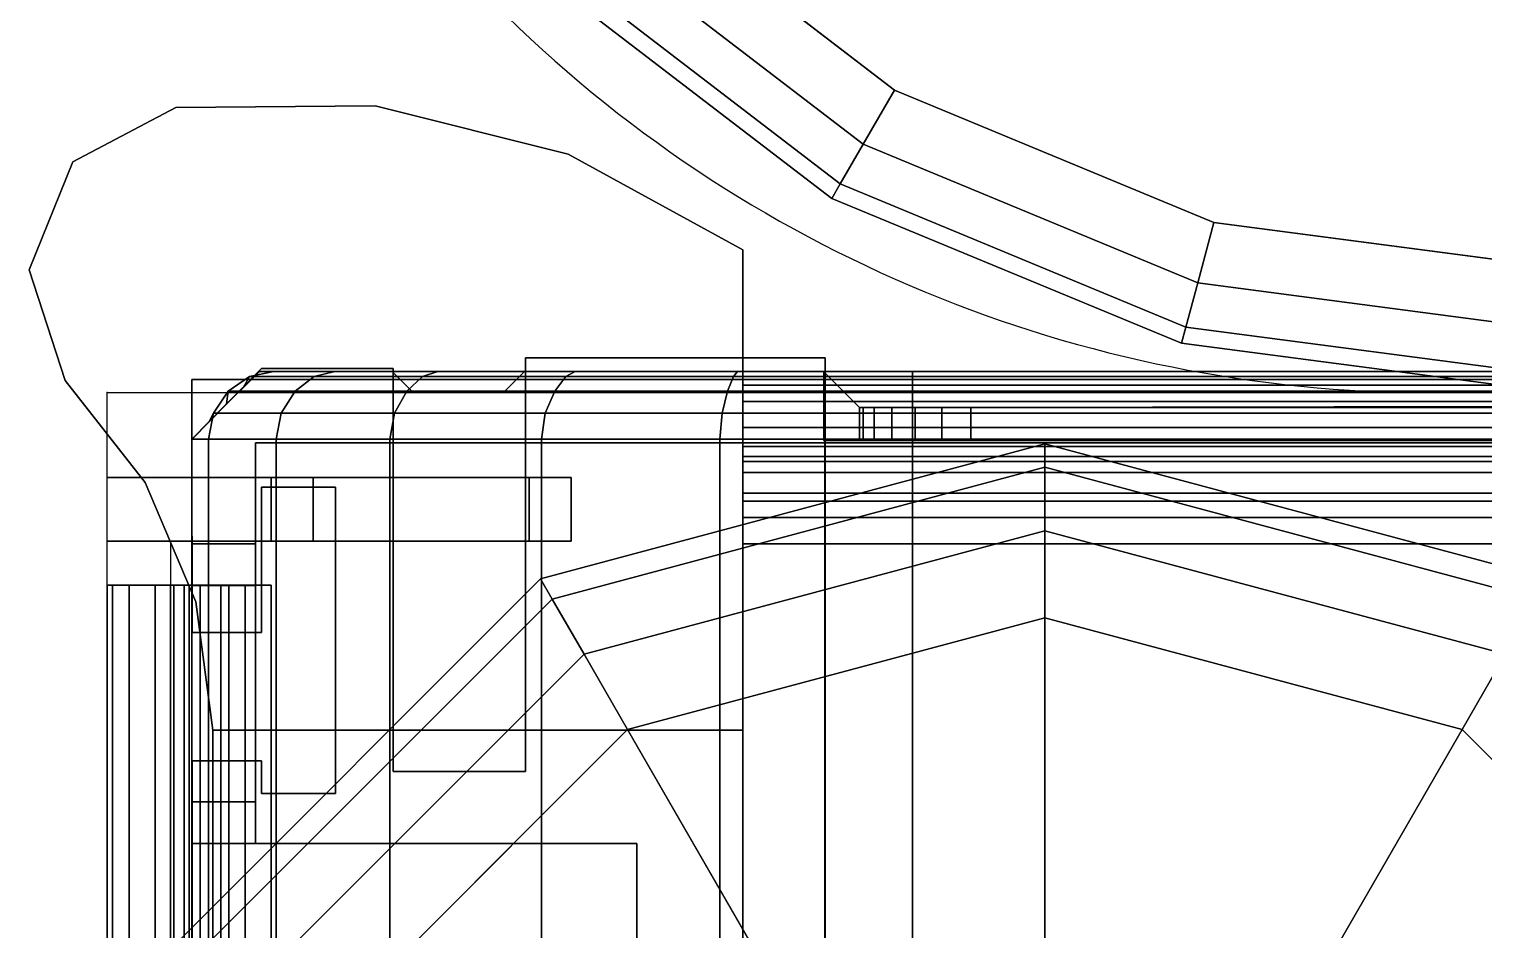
# Model space of a CAD drawing. Extents: x -170 to 1783, y -20 to 1205.
# Drawn here: x 1255.686 to 1257.059, y 208.878 to 209.728 of the extents above; entities that cross this region are included whole.
import ezdxf

# ---------------------------------------------------------------- set-up
doc = ezdxf.new("R2010")
doc.units = 0
doc.header["$LTSCALE"] = 96
doc.header["$MEASUREMENT"] = 0
for name, color, linetype in [('A-FURN-3-PANEL-GLIDE', 7, 'Continuous'), ('A-FURN-3-PANEL-RACE', 7, 'Continuous'), ('A-FURN-3-PANEL-SIDE1', 7, 'Continuous'), ('A-FURN-3-PANEL-TOPCAP', 7, 'Continuous'), ('A-FURN-3-PANEL-TRIM', 7, 'Continuous'), ('A-FURN-3-WKSF-TOP', 7, 'Continuous'), ('A-FURN-3-WKSF-TRIM', 7, 'Continuous'), ('A-FURN-P-PNLS', 7, 'Continuous'), ('A-FURN-P-WKSF', 7, 'Continuous'), ('MAIN_PANEL', 7, 'Continuous'), ('MAIN_PANEL_COMP', 7, 'Continuous'), ('MAIN_WKSURF', 7, 'Continuous')]:
    doc.layers.add(name, color=color, linetype=linetype)

# ---------------------------------------------------------------- blocks, each defined once
blk = doc.blocks.new('EC-EFN-244')
at = {"layer": 'A-FURN-3-PANEL-GLIDE', "color": 20, "linetype": 'Continuous', "invisible_edges": 12}
for points in [[(23.115, 1), (22.433, 0.6063), (22.7213, 0.318)], [(23.115, 1), (22.7213, 0.318), (23.115, 0.2125)], [(23.115, 1), (23.115, 0.2125), (23.5088, 0.318)], [(23.115, 1), (23.5088, 0.318), (23.797, 0.6063)]]:
    blk.add_3dface(points, dxfattribs=at)
at = {"layer": 'A-FURN-3-PANEL-GLIDE', "color": 20, "linetype": 'Continuous'}
for points in [[(23.0137, 0.8246, 0.3285), (22.7213, 0.318, 0.3285), (22.433, 0.6063, 0.3285), (22.9396, 0.8988, 0.3285)], [(23.2904, 0.8988, 0.3285), (23.797, 0.6063, 0.3285), (23.5088, 0.318, 0.3285), (23.2163, 0.8246, 0.3285)], [(23.115, 0.7975, 0.3285), (23.115, 0.2125, 0.3285), (22.7213, 0.318, 0.3285), (23.0137, 0.8246, 0.3285)], [(23.2163, 0.8246, 0.3285), (23.5088, 0.318, 0.3285), (23.115, 0.2125, 0.3285), (23.115, 0.7975, 0.3285)], [(22.7213, 0.318, 0.3285), (22.6802, 0.2469, 0.3065), (22.3619, 0.5652, 0.3065), (22.433, 0.6063, 0.3285)], [(22.6802, 0.2469, 0.022), (22.7213, 0.318), (22.433, 0.6063), (22.3619, 0.5652, 0.022)], [(23.797, 0.6063, 0.3285), (23.8681, 0.5652, 0.3065), (23.5498, 0.2469, 0.3065), (23.5088, 0.318, 0.3285)], [(23.8681, 0.5652, 0.022), (23.797, 0.6063), (23.5088, 0.318), (23.5498, 0.2469, 0.022)], [(23.8681, 0.5652, 0.3065), (23.9202, 0.5351, 0.2464), (23.5799, 0.1948, 0.2464), (23.5498, 0.2469, 0.3065)], [(23.9202, 0.5351, 0.0821), (23.8681, 0.5652, 0.022), (23.5498, 0.2469, 0.022), (23.5799, 0.1948, 0.0821)], [(23.9202, 0.5351, 0.2464), (23.9392, 0.5241, 0.1642), (23.5909, 0.1758, 0.1642), (23.5799, 0.1948, 0.2464)], [(23.9392, 0.5241, 0.1642), (23.9202, 0.5351, 0.0821), (23.5799, 0.1948, 0.0821), (23.5909, 0.1758, 0.1642)], [(23.115, 0.2125, 0.3285), (23.115, 0.1304, 0.3065), (22.6802, 0.2469, 0.3065), (22.7213, 0.318, 0.3285)], [(23.115, 0.1304, 0.022), (23.115, 0.2125), (22.7213, 0.318), (22.6802, 0.2469, 0.022)], [(23.5088, 0.318, 0.3285), (23.5498, 0.2469, 0.3065), (23.115, 0.1304, 0.3065), (23.115, 0.2125, 0.3285)], [(23.5498, 0.2469, 0.022), (23.5088, 0.318), (23.115, 0.2125), (23.115, 0.1304, 0.022)], [(23.115, 0.1304, 0.3065), (23.115, 0.0703, 0.2464), (22.6501, 0.1948, 0.2464), (22.6802, 0.2469, 0.3065)], [(23.115, 0.0703, 0.0821), (23.115, 0.1304, 0.022), (22.6802, 0.2469, 0.022), (22.6501, 0.1948, 0.0821)], [(23.5498, 0.2469, 0.3065), (23.5799, 0.1948, 0.2464), (23.115, 0.0703, 0.2464), (23.115, 0.1304, 0.3065)], [(23.5799, 0.1948, 0.0821), (23.5498, 0.2469, 0.022), (23.115, 0.1304, 0.022), (23.115, 0.0703, 0.0821)], [(23.115, 0.0703, 0.2464), (23.115, 0.0483, 0.1642), (22.6391, 0.1758, 0.1642), (22.6501, 0.1948, 0.2464)], [(23.115, 0.0483, 0.1642), (23.115, 0.0703, 0.0821), (22.6501, 0.1948, 0.0821), (22.6391, 0.1758, 0.1642)], [(23.5799, 0.1948, 0.2464), (23.5909, 0.1758, 0.1642), (23.115, 0.0483, 0.1642), (23.115, 0.0703, 0.2464)], [(23.5909, 0.1758, 0.1642), (23.5799, 0.1948, 0.0821), (23.115, 0.0703, 0.0821), (23.115, 0.0483, 0.1642)]]:
    blk.add_3dface(points, dxfattribs=at)
at = {"layer": 'A-FURN-3-PANEL-RACE', "color": 40, "linetype": 'Continuous'}
for points, invisible_edges in [([(0.5, 0.7375, 0.4563), (2.098, 0.7375, 0.4563), (23.5, 0.4255, 0.4563), (0.5, 0.4255, 0.4563)], 6), ([(0.5, 0.7375, 0.3963), (0.5, 0.4255, 0.3963), (23.5, 0.4255, 0.3963), (2.098, 0.7375, 0.3963)], 6), ([(21.902, 0.7375, 0.4563), (23.5, 0.7375, 0.4563), (23.5, 0.4255, 0.4563), (2.098, 0.7375, 0.4563)], 12), ([(21.902, 0.7375, 0.3963), (2.098, 0.7375, 0.3963), (23.5, 0.4255, 0.3963), (23.5, 0.7375, 0.3963)], 3), ([(0.5, 0.4255, 0.3963), (0.08, 0.4255, 0.3963), (0.08, -0.0125, 0.3963), (23.92, -0.0125, 0.3963)], 8), ([(0.5, 0.4255, 0.4563), (23.86, 0.0475, 0.4563), (0.14, 0.0475, 0.4563), (0.14, 0.4255, 0.4563)], 1), ([(23.5, 0.4255, 0.3963), (0.5, 0.4255, 0.3963), (23.92, -0.0125, 0.3963), (23.92, 0.4255, 0.3963)], 3), ([(23.5, 0.4255, 0.4563), (23.86, 0.4255, 0.4563), (23.86, 0.0475, 0.4563), (0.5, 0.4255, 0.4563)], 12), ([(23.5, 0.4255, 0.3963), (23.92, 0.4255, 0.3963), (23.86, 0.4255, 0.4563), (23.5, 0.4255, 0.4563)], 2), ([(23.92, 0.4255, 0.3963), (23.92, 0.4255, 1.7894), (23.86, 0.4255, 1.7894), (23.86, 0.4255, 0.4563)], 8), ([(23.86, 0.4255, 1.7894), (23.86, 0.386, 1.7894), (23.86, 0.1819, 1.4986), (23.86, 0.4255, 0.4563)], 4), ([(23.86, 0.4255, 0.4563), (23.86, 0.1819, 1.4986), (23.86, 0.1425, 1.4986), (23.86, 0.0475, 0.4563)], 5), ([(23.86, 0.1425, 3.1951), (23.86, 0.4255, 3.245), (23.86, 0.4255, 3.515), (23.86, 0.0475, 3.515)], 8), ([(23.86, 0.4255, 3.515), (23.92, 0.4255, 3.515), (23.92, -0.0125, 3.515), (23.86, 0.0475, 3.515)], 4), ([(23.92, 0.386, 1.7894), (23.92, 0.4255, 1.7894), (23.92, 0.4255, 0.3963), (23.92, 0.1819, 1.4986)], 4), ([(23.92, 0.1819, 1.4986), (23.92, 0.4255, 0.3963), (23.92, -0.0125, 0.3963), (23.92, 0.1425, 1.4986)], 5), ([(23.92, 0.4255, 3.245), (23.92, 0.1425, 3.1951), (23.92, -0.0125, 3.515), (23.92, 0.4255, 3.515)], 2), ([(23.4, 0.1425, 4.1797), (23.4, 0.1179, 4.1764), (23.4, 0.1024, 4.2344), (23.4, 0.1425, 4.2397)], 2), ([(23.86, 0.0475, 0.4563), (23.86, 0.1425, 1.4986), (23.86, 0.1425, 3.1951), (23.86, 0.0475, 3.515)], 5), ([(23.92, 0.1425, 3.1951), (23.92, 0.1425, 1.4986), (23.92, -0.0125, 0.3963), (23.92, -0.0125, 3.515)], 10), ([(23.4, 0.1179, 4.1764), (23.4, 0.095, 4.1669), (23.4, 0.065, 4.2189), (23.4, 0.1024, 4.2344)], 10), ([(23.4, 0.095, 4.1669), (23.4, 0.0753, 4.1519), (23.4, 0.0329, 4.1943), (23.4, 0.065, 4.2189)], 10), ([(23.4, 0.0753, 4.1519), (23.4, 0.0602, 4.1322), (23.4, 0.0082, 4.1622), (23.4, 0.0329, 4.1943)], 10), ([(23.4, 0.0602, 4.1322), (23.4, 0.0507, 4.1093), (23.4, -0.0072, 4.1248), (23.4, 0.0082, 4.1622)], 10), ([(0.14, 0.0475, 0.4563), (23.86, 0.0475, 0.4563), (23.86, 0.0475, 3.515), (0.14, 0.0475, 3.515)], 4), ([(0.6, 0.0475, 3.515), (23.4, 0.0475, 3.515), (23.4, 0.0475, 4.0847), (0.6, 0.0475, 4.0847)], 1), ([(23.4, 0.0507, 4.1093), (23.4, 0.0475, 4.0847), (23.4, -0.0125, 4.0847), (23.4, -0.0072, 4.1248)], 10), ([(23.4, 0.0475, 3.515), (23.4, -0.0125, 3.515), (23.4, -0.0125, 4.0847), (23.4, 0.0475, 4.0847)], 4), ([(23.86, 0.0475, 3.515), (23.92, -0.0125, 3.515), (23.4, -0.0125, 3.515), (23.4, 0.0475, 3.515)], 1), ([(23.92, -0.0125, 3.515), (23.92, -0.0125, 0.3963), (0.08, -0.0125, 0.3963), (0.08, -0.0125, 3.515)], 8), ([(23.4, -0.0125, 4.0847), (23.4, -0.0125, 3.515), (0.6, -0.0125, 3.515), (0.6, -0.0125, 4.0847)], 2)]:
    blk.add_3dface(points, dxfattribs=dict(at, invisible_edges=invisible_edges))
for points in [[(23.5, 0.7375, 0.3963), (23.5, 0.4255, 0.3963), (23.5, 0.4255, 0.4563), (23.5, 0.7375, 0.4563)], [(23.86, 0.4255, 3.245), (23.92, 0.4255, 3.245), (23.92, 0.4255, 3.515), (23.86, 0.4255, 3.515)], [(23.92, 0.4255, 1.7894), (23.92, 0.386, 1.7894), (23.86, 0.386, 1.7894), (23.86, 0.4255, 1.7894)], [(23.86, 0.1425, 3.1951), (23.92, 0.1425, 3.1951), (23.92, 0.4255, 3.245), (23.86, 0.4255, 3.245)], [(23.92, 0.386, 1.7894), (23.92, 0.1819, 1.4986), (23.86, 0.1819, 1.4986), (23.86, 0.386, 1.7894)], [(23.92, 0.1819, 1.4986), (23.92, 0.1425, 1.4986), (23.86, 0.1425, 1.4986), (23.86, 0.1819, 1.4986)], [(23.4, 0.1425, 4.1797), (23.4, 0.1425, 4.2397), (0.6, 0.1425, 4.2397), (0.6, 0.1425, 4.1797)], [(23.4, 0.1425, 4.2397), (23.4, 0.1024, 4.2344), (0.6, 0.1024, 4.2344), (0.6, 0.1425, 4.2397)], [(0.6, 0.1425, 4.1797), (0.6, 0.1179, 4.1764), (23.4, 0.1179, 4.1764), (23.4, 0.1425, 4.1797)], [(23.86, 0.1425, 1.4986), (23.92, 0.1425, 1.4986), (23.92, 0.1425, 3.1951), (23.86, 0.1425, 3.1951)], [(0.6, 0.1179, 4.1764), (0.6, 0.095, 4.1669), (23.4, 0.095, 4.1669), (23.4, 0.1179, 4.1764)], [(23.4, 0.1024, 4.2344), (23.4, 0.065, 4.2189), (0.6, 0.065, 4.2189), (0.6, 0.1024, 4.2344)], [(0.6, 0.095, 4.1669), (0.6, 0.0753, 4.1519), (23.4, 0.0753, 4.1519), (23.4, 0.095, 4.1669)], [(0.6, 0.0753, 4.1519), (0.6, 0.0602, 4.1322), (23.4, 0.0602, 4.1322), (23.4, 0.0753, 4.1519)], [(23.4, 0.065, 4.2189), (23.4, 0.0329, 4.1943), (0.6, 0.0329, 4.1943), (0.6, 0.065, 4.2189)], [(0.6, 0.0602, 4.1322), (0.6, 0.0507, 4.1093), (23.4, 0.0507, 4.1093), (23.4, 0.0602, 4.1322)], [(0.6, 0.0507, 4.1093), (0.6, 0.0475, 4.0847), (23.4, 0.0475, 4.0847), (23.4, 0.0507, 4.1093)], [(23.4, 0.0329, 4.1943), (23.4, 0.0082, 4.1622), (0.6, 0.0082, 4.1622), (0.6, 0.0329, 4.1943)], [(23.4, 0.0082, 4.1622), (23.4, -0.0072, 4.1248), (0.6, -0.0072, 4.1248), (0.6, 0.0082, 4.1622)], [(23.4, -0.0072, 4.1248), (23.4, -0.0125, 4.0847), (0.6, -0.0125, 4.0847), (0.6, -0.0072, 4.1248)]]:
    blk.add_3dface(points, dxfattribs=at)
at = {"layer": 'A-FURN-3-PANEL-SIDE1', "color": 7, "linetype": 'Continuous'}
for points in [[(23.3224, 1.955, 43.7401), (23.3228, 0.045, 43.7401), (0.6776, 0.045, 43.7401), (0.6776, 1.955, 43.7401)], [(23.3224, 0.045, 4.2397), (23.3224, 1.955, 4.2397), (0.6776, 1.955, 4.2397), (0.6776, 0.045, 4.2397)], [(23.3228, 0.045, 43.7401), (23.3224, 1.955, 43.7401), (23.3224, 1.955, 4.2397), (23.3224, 0.045, 4.2397)], [(23.3228, 0.045, 43.7401), (23.3224, 0.045, 4.2397), (0.6776, 0.045, 4.2397), (0.6776, 0.045, 43.7401)]]:
    blk.add_3dface(points, dxfattribs=at)
at = {"layer": 'A-FURN-3-PANEL-TOPCAP', "color": 60, "linetype": 'Continuous'}
for points, invisible_edges in [([(23.324, 2.02, 43.635), (23.324, -0.02, 43.635), (23.606, -0.02, 43.635), (23.606, 2.02, 43.635)], 5), ([(23.606, 2.02, 43.635), (23.606, -0.02, 43.635), (23.6259, 0, 43.635), (23.6259, 2, 43.635)], 5), ([(23.711, 2, 43.635), (23.711, 0, 43.635), (23.731, -0.02, 43.635), (23.731, 2.02, 43.635)], 5), ([(23.856, -0.02, 43.635), (23.856, 2.02, 43.635), (23.731, 2.02, 43.635), (23.731, -0.02, 43.635)], 5), ([(23.8715, 2.0047, 43.635), (23.856, 2.02, 43.635), (23.856, -0.02, 43.635), (23.8715, -0.0047, 43.635)], 10), ([(23.8715, -0.0047, 43.635), (23.8871, 0.0106, 43.635), (23.8871, 1.9894, 43.635), (23.8715, 2.0047, 43.635)], 10), ([(23.711, 0, 43.635), (23.711, 2, 43.635), (23.6259, 2, 43.635), (23.6259, 0, 43.635)], 5), ([(23.9035, 1.9727, 43.635), (23.8871, 1.9894, 43.635), (23.8871, 0.0106, 43.635), (23.9035, 0.0273, 43.635)], 10), ([(23.9035, 0.0273, 43.635), (23.92, 0.044, 43.635), (23.92, 1.956, 43.635), (23.9035, 1.9727, 43.635)], 8), ([(0.815, 0.045, 43.7401), (0.815, -0.02, 43.7741), (23.185, 0.014, 43.7401), (23.185, 0.045, 43.7401)], 1), ([(23.185, -0.02, 43.7741), (23.185, 0.014, 43.7401), (0.815, 0.014, 43.7401), (0.815, -0.02, 43.7741)], 5), ([(23.185, -0.02, 43.7741), (23.221, -0.02, 43.7693), (23.2122, 0.014, 43.7365), (23.185, 0.014, 43.7401)], 10), ([(23.221, -0.02, 43.7693), (23.2545, -0.02, 43.7554), (23.2375, 0.014, 43.726), (23.2122, 0.014, 43.7365)], 10), ([(23.2545, -0.02, 43.7554), (23.2833, -0.02, 43.7333), (23.2593, 0.014, 43.7093), (23.2375, 0.014, 43.726)], 10), ([(23.2833, -0.02, 43.7333), (23.3054, -0.02, 43.7045), (23.276, 0.014, 43.6875), (23.2593, 0.014, 43.7093)], 10), ([(23.3054, -0.02, 43.7045), (23.3193, -0.02, 43.671), (23.2864, 0.014, 43.6622), (23.276, 0.014, 43.6875)], 10), ([(23.3193, -0.02, 43.671), (23.324, -0.02, 43.635), (23.29, 0.014, 43.635), (23.2864, 0.014, 43.6622)], 8), ([(0.76, -0.02, 44.161), (23.24, -0.02, 44.161), (23.24, 0, 44.141), (0.76, 0, 44.141)], 10), ([(23.24, 0, 44.056), (0.76, 0, 44.056), (0.76, 0, 44.141), (23.24, 0, 44.141)], 10), ([(0.76, 0, 44.056), (23.24, 0, 44.056), (23.24, -0.02, 44.036), (0.76, -0.02, 44.036)], 10), ([(23.3727, -0.02, 44.1426), (23.3676, 0, 44.1232), (23.24, 0, 44.141), (23.24, -0.02, 44.161)], 5), ([(23.3676, 0, 44.1232), (23.3456, 0, 44.0411), (23.24, 0, 44.056), (23.24, 0, 44.141)], 5), ([(23.3456, 0, 44.0411), (23.3404, -0.02, 44.0218), (23.24, -0.02, 44.036), (23.24, 0, 44.056)], 5), ([(23.4431, 0, 43.998), (23.4331, -0.02, 43.9807), (23.3404, -0.02, 44.0218), (23.3456, 0, 44.0411)], 5), ([(23.4856, 0, 44.0717), (23.4431, 0, 43.998), (23.3456, 0, 44.0411), (23.3676, 0, 44.1232)], 5), ([(23.4956, -0.02, 44.0891), (23.4856, 0, 44.0717), (23.3676, 0, 44.1232), (23.3727, -0.02, 44.1426)], 5), ([(23.5252, 0, 43.9301), (23.5111, -0.02, 43.9159), (23.4331, -0.02, 43.9807), (23.4431, 0, 43.998)], 5), ([(23.5854, 0, 43.9903), (23.5252, 0, 43.9301), (23.4431, 0, 43.998), (23.4856, 0, 44.0717)], 5), ([(23.5995, -0.02, 44.0044), (23.5854, 0, 43.9903), (23.4856, 0, 44.0717), (23.4956, -0.02, 44.0891)], 5), ([(23.5858, 0, 43.8424), (23.5685, -0.02, 43.8323), (23.5111, -0.02, 43.9159), (23.5252, 0, 43.9301)], 5), ([(23.6595, 0, 43.8849), (23.5858, 0, 43.8424), (23.5252, 0, 43.9301), (23.5854, 0, 43.9903)], 5), ([(23.6202, 0, 43.7415), (23.601, -0.02, 43.7363), (23.5685, -0.02, 43.8323), (23.5858, 0, 43.8424)], 5), ([(23.6768, -0.02, 43.8949), (23.6595, 0, 43.8849), (23.5854, 0, 43.9903), (23.5995, -0.02, 44.0044)], 5), ([(23.7024, 0, 43.7635), (23.6202, 0, 43.7415), (23.5858, 0, 43.8424), (23.6595, 0, 43.8849)], 5), ([(23.6259, 0, 43.635), (23.606, -0.02, 43.635), (23.601, -0.02, 43.7363), (23.6202, 0, 43.7415)], 4), ([(23.711, 0, 43.635), (23.6259, 0, 43.635), (23.6202, 0, 43.7415), (23.7024, 0, 43.7635)], 4), ([(23.7217, -0.02, 43.7687), (23.7024, 0, 43.7635), (23.6595, 0, 43.8849), (23.6768, -0.02, 43.8949)], 5), ([(23.731, -0.02, 43.635), (23.711, 0, 43.635), (23.7024, 0, 43.7635), (23.7217, -0.02, 43.7687)], 4), ([(0.76, -0.02, 44.161), (0.76, -0.02, 44.286), (23.24, -0.02, 44.286), (23.24, -0.02, 44.161)], 5), ([(23.185, -0.02, 43.7741), (0.815, -0.02, 43.7741), (0.76, -0.02, 44.036), (23.24, -0.02, 44.036)], 10), ([(23.185, -0.02, 43.7741), (23.24, -0.02, 44.036), (23.3404, -0.02, 44.0218), (23.221, -0.02, 43.7693)], 5), ([(23.4331, -0.02, 43.9807), (23.2545, -0.02, 43.7554), (23.221, -0.02, 43.7693), (23.3404, -0.02, 44.0218)], 5), ([(23.4051, -0.02, 44.2633), (23.3727, -0.02, 44.1426), (23.24, -0.02, 44.161), (23.24, -0.02, 44.286)], 5), ([(23.2545, -0.02, 43.7554), (23.4331, -0.02, 43.9807), (23.5111, -0.02, 43.9159), (23.2833, -0.02, 43.7333)], 5), ([(23.5685, -0.02, 43.8323), (23.3054, -0.02, 43.7045), (23.2833, -0.02, 43.7333), (23.5111, -0.02, 43.9159)], 5), ([(23.3054, -0.02, 43.7045), (23.5685, -0.02, 43.8323), (23.601, -0.02, 43.7363), (23.3193, -0.02, 43.671)], 5), ([(23.3193, -0.02, 43.671), (23.601, -0.02, 43.7363), (23.606, -0.02, 43.635), (23.324, -0.02, 43.635)], 1), ([(23.5581, -0.02, 44.1974), (23.4956, -0.02, 44.0891), (23.3727, -0.02, 44.1426), (23.4051, -0.02, 44.2633)], 5), ([(23.6879, -0.02, 44.0929), (23.5995, -0.02, 44.0044), (23.4956, -0.02, 44.0891), (23.5581, -0.02, 44.1974)], 5), ([(23.7851, -0.02, 43.9575), (23.6768, -0.02, 43.8949), (23.5995, -0.02, 44.0044), (23.6879, -0.02, 44.0929)], 5), ([(23.8425, -0.02, 43.8011), (23.7217, -0.02, 43.7687), (23.6768, -0.02, 43.8949), (23.7851, -0.02, 43.9575)], 5), ([(23.856, -0.02, 43.635), (23.731, -0.02, 43.635), (23.7217, -0.02, 43.7687), (23.8425, -0.02, 43.8011)], 4)]:
    blk.add_3dface(points, dxfattribs=dict(at, invisible_edges=invisible_edges))
for points in [[(0.76, 0.044, 44.35), (0.76, 1.956, 44.35), (23.24, 1.956, 44.35), (23.24, 0.044, 44.35)], [(23.4216, 0.044, 44.3252), (23.24, 0.044, 44.35), (23.24, 1.956, 44.35), (23.4216, 1.956, 44.3252)], [(23.5901, 0.044, 44.2528), (23.4216, 0.044, 44.3252), (23.4216, 1.956, 44.3252), (23.5901, 1.956, 44.2528)], [(23.7332, 0.044, 44.1382), (23.5901, 0.044, 44.2528), (23.5901, 1.956, 44.2528), (23.7332, 1.956, 44.1382)], [(23.8405, 0.044, 43.9895), (23.7332, 0.044, 44.1382), (23.7332, 1.956, 44.1382), (23.8405, 1.956, 43.9895)], [(23.9043, 0.044, 43.8177), (23.8405, 0.044, 43.9895), (23.8405, 1.956, 43.9895), (23.9043, 1.956, 43.8177)], [(23.92, 0.044, 43.635), (23.9043, 0.044, 43.8177), (23.9043, 1.956, 43.8177), (23.92, 1.956, 43.635)], [(0.76, 0.0195, 44.3451), (0.76, 0.044, 44.35), (23.24, 0.044, 44.35), (23.24, 0.0195, 44.3451)], [(23.185, 0.045, 43.7401), (23.185, 0.014, 43.7401), (23.2122, 0.014, 43.7365), (23.2122, 0.045, 43.7365)], [(23.2122, 0.045, 43.7365), (23.2122, 0.014, 43.7365), (23.2375, 0.014, 43.726), (23.2375, 0.045, 43.726)], [(23.2375, 0.045, 43.726), (23.2375, 0.014, 43.726), (23.2593, 0.014, 43.7093), (23.2593, 0.045, 43.7093)], [(23.4216, 0.044, 44.3252), (23.4194, 0.0195, 44.3203), (23.24, 0.0195, 44.3451), (23.24, 0.044, 44.35)], [(23.2593, 0.045, 43.7093), (23.2593, 0.014, 43.7093), (23.276, 0.014, 43.6875), (23.276, 0.045, 43.6875)], [(23.276, 0.045, 43.6875), (23.276, 0.014, 43.6875), (23.2864, 0.014, 43.6622), (23.2864, 0.045, 43.6622)], [(23.2864, 0.045, 43.6622), (23.2864, 0.014, 43.6622), (23.29, 0.014, 43.635), (23.29, 0.045, 43.635)], [(23.29, 0.014, 43.635), (23.324, -0.02, 43.635), (23.324, 0.045, 43.635), (23.29, 0.045, 43.635)], [(23.5901, 0.044, 44.2528), (23.5864, 0.0195, 44.248), (23.4194, 0.0195, 44.3203), (23.4216, 0.044, 44.3252)], [(23.7332, 0.044, 44.1382), (23.7287, 0.0195, 44.1337), (23.5864, 0.0195, 44.248), (23.5901, 0.044, 44.2528)], [(23.8405, 0.044, 43.9895), (23.8356, 0.0195, 43.9859), (23.7287, 0.0195, 44.1337), (23.7332, 0.044, 44.1382)], [(23.9043, 0.044, 43.8177), (23.8994, 0.0195, 43.8155), (23.8356, 0.0195, 43.9859), (23.8405, 0.044, 43.9895)], [(23.92, 0.044, 43.635), (23.9035, 0.0273, 43.635), (23.8994, 0.0195, 43.8155), (23.9043, 0.044, 43.8177)], [(0.76, -0.0013, 44.3313), (0.76, 0.0195, 44.3451), (23.24, 0.0195, 44.3451), (23.24, -0.0013, 44.3313)], [(23.4194, 0.0195, 44.3203), (23.4144, -0.0013, 44.3065), (23.24, -0.0013, 44.3313), (23.24, 0.0195, 44.3451)], [(23.5864, 0.0195, 44.248), (23.5775, -0.0013, 44.2349), (23.4144, -0.0013, 44.3065), (23.4194, 0.0195, 44.3203)], [(23.7287, 0.0195, 44.1337), (23.7172, -0.0013, 44.1222), (23.5775, -0.0013, 44.2349), (23.5864, 0.0195, 44.248)], [(23.8356, 0.0195, 43.9859), (23.8226, -0.0013, 43.977), (23.7172, -0.0013, 44.1222), (23.7287, 0.0195, 44.1337)], [(23.8994, 0.0195, 43.8155), (23.8857, -0.0013, 43.8104), (23.8226, -0.0013, 43.977), (23.8356, 0.0195, 43.9859)], [(23.9035, 0.0273, 43.635), (23.8871, 0.0106, 43.635), (23.8857, -0.0013, 43.8104), (23.8994, 0.0195, 43.8155)], [(23.8871, 0.0106, 43.635), (23.8715, -0.0047, 43.635), (23.8656, -0.0151, 43.8047), (23.8857, -0.0013, 43.8104)], [(0.76, -0.0151, 44.3105), (0.76, -0.0013, 44.3313), (23.24, -0.0013, 44.3313), (23.24, -0.0151, 44.3105)], [(23.4144, -0.0013, 44.3065), (23.4087, -0.0151, 44.2864), (23.24, -0.0151, 44.3105), (23.24, -0.0013, 44.3313)], [(23.5775, -0.0013, 44.2349), (23.5669, -0.0151, 44.2168), (23.4087, -0.0151, 44.2864), (23.4144, -0.0013, 44.3065)], [(23.7172, -0.0013, 44.1222), (23.7022, -0.0151, 44.1072), (23.5669, -0.0151, 44.2168), (23.5775, -0.0013, 44.2349)], [(23.8226, -0.0013, 43.977), (23.8045, -0.0151, 43.9663), (23.7022, -0.0151, 44.1072), (23.7172, -0.0013, 44.1222)], [(23.8857, -0.0013, 43.8104), (23.8656, -0.0151, 43.8047), (23.8045, -0.0151, 43.9663), (23.8226, -0.0013, 43.977)], [(23.8715, -0.0047, 43.635), (23.856, -0.02, 43.635), (23.8425, -0.02, 43.8011), (23.8656, -0.0151, 43.8047)], [(0.76, -0.02, 44.286), (0.76, -0.0151, 44.3105), (23.24, -0.0151, 44.3105), (23.24, -0.02, 44.286)], [(23.4087, -0.0151, 44.2864), (23.4051, -0.02, 44.2633), (23.24, -0.02, 44.286), (23.24, -0.0151, 44.3105)], [(23.5669, -0.0151, 44.2168), (23.5581, -0.02, 44.1974), (23.4051, -0.02, 44.2633), (23.4087, -0.0151, 44.2864)], [(23.7022, -0.0151, 44.1072), (23.6879, -0.02, 44.0929), (23.5581, -0.02, 44.1974), (23.5669, -0.0151, 44.2168)], [(23.8045, -0.0151, 43.9663), (23.7851, -0.02, 43.9575), (23.6879, -0.02, 44.0929), (23.7022, -0.0151, 44.1072)], [(23.8656, -0.0151, 43.8047), (23.8425, -0.02, 43.8011), (23.7851, -0.02, 43.9575), (23.8045, -0.0151, 43.9663)]]:
    blk.add_3dface(points, dxfattribs=at)
at = {"layer": 'A-FURN-3-PANEL-TRIM', "color": 60, "linetype": 'Continuous'}
for points in [[(23.4, 0.3185, 3.5747), (23.4, 2.1348, 3.5747), (23.4, 2.1348, 4.2397), (23.4, 0.3185, 4.2397)], [(23.9, 1.6815, 4.2397), (23.9, 1.6815, 3.5747), (23.9, 0.3185, 3.5747), (23.9, 0.3185, 4.2397)], [(23.9198, 1.6527, 43.635), (23.9198, 1.6527, 4.2397), (23.9198, 0.3473, 4.2397), (23.9198, 0.3473, 43.635)], [(23.8543, 0.3782, 4.2397), (23.7845, 0.3782, 4.2397), (23.7845, 0.3782, 43.635), (23.8543, 0.3782, 43.635)], [(23.7845, 0.3782, 43.635), (23.7845, 0.3782, 4.2397), (23.7845, 0.0891, 4.2397), (23.7845, 0.0891, 43.635)], [(23.8543, 0.3473, 43.635), (23.8543, 0.3473, 4.2397), (23.8543, 0.3782, 4.2397), (23.8543, 0.3782, 43.635)], [(23.7299, 0.3574, 4.2397), (23.605, 0.3574, 4.2397), (23.605, 0.3574, 43.635), (23.7299, 0.3574, 43.635)], [(23.605, 0.3574, 43.635), (23.605, 0.3574, 4.2397), (23.605, -0.0328, 4.2397), (23.605, -0.0328, 43.635)], [(23.7299, -0.0228, 43.635), (23.7299, -0.0228, 4.2397), (23.7299, 0.3574, 4.2397), (23.7299, 0.3574, 43.635)], [(23.9198, 0.3473, 4.2397), (23.8543, 0.3473, 4.2397), (23.8543, 0.3473, 43.635), (23.9198, 0.3473, 43.635)], [(23.9, 0.3185, 4.2397), (23.9, 0.3185, 4.013), (23.4, 0.3185, 4.013), (23.4, 0.3185, 4.2397)], [(23.4, -0.1348, 3.8013), (23.4, 0.3185, 3.8013), (23.4, 0.3185, 4.013), (23.4, -0.1348, 4.013)], [(23.4, 0.3185, 3.8013), (23.9, 0.3185, 3.8013), (23.9, 0.3185, 3.5747), (23.4, 0.3185, 3.5747)], [(23.9, 0.3185, 3.8013), (23.9163, 0.1973, 3.8013), (23.9163, 0.1973, 4.013), (23.9, 0.3185, 4.013)], [(23.8543, 0.2263, 4.2397), (23.9198, 0.2263, 4.2397), (23.9198, 0.2263, 43.635), (23.8543, 0.2263, 43.635)], [(23.8543, 0.0891, 43.635), (23.8543, 0.0891, 4.2397), (23.8543, 0.2263, 4.2397), (23.8543, 0.2263, 43.635)], [(23.9198, 0.2263, 43.635), (23.9198, 0.2263, 4.2397), (23.9198, 0.044, 4.2397), (23.92, 0.044, 43.635)], [(23.9163, 0.1973, 3.8013), (23.9639, 0.0847, 3.8013), (23.9639, 0.0847, 4.013), (23.9163, 0.1973, 4.013)], [(23.7845, 0.0891, 4.2397), (23.8543, 0.0891, 4.2397), (23.8543, 0.0891, 43.635), (23.7845, 0.0891, 43.635)], [(23.9639, 0.0847, 3.8013), (24.0395, -0.0114, 3.8013), (24.0395, -0.0114, 4.013), (23.9639, 0.0847, 4.013)], [(23.3224, -0.0328, 4.2397), (23.3224, 0.045, 4.2397), (23.3224, 0.045, 43.635), (23.3224, -0.0328, 43.635)], [(23.8543, -0.0228, 4.2397), (23.8543, -0.0228, 43.635), (23.92, 0.044, 43.635), (23.9198, 0.044, 4.2397)], [(24.0395, -0.0114, 3.8013), (24.0735, -0.1159, 3.8013), (24.0735, -0.1159, 4.013), (24.0395, -0.0114, 4.013)], [(23.8543, -0.0228, 4.2397), (23.7299, -0.0228, 4.2397), (23.7299, -0.0228, 43.635), (23.8543, -0.0228, 43.635)], [(23.605, -0.0328, 4.2397), (23.3224, -0.0328, 4.2397), (23.3224, -0.0328, 43.635), (23.605, -0.0328, 43.635)], [(24.0735, -0.1159, 3.8013), (24.0322, -0.2178, 3.8013), (24.0322, -0.2178, 4.013), (24.0735, -0.1159, 4.013)], [(23.5649, -0.2249, 3.8013), (23.4, -0.1348, 3.8013), (23.4, -0.1348, 4.013), (23.5649, -0.2249, 4.013)], [(24.0322, -0.2178, 3.8013), (23.935, -0.269, 3.8013), (23.935, -0.269, 4.013), (24.0322, -0.2178, 4.013)], [(23.7471, -0.2706, 3.8013), (23.5649, -0.2249, 3.8013), (23.5649, -0.2249, 4.013), (23.7471, -0.2706, 4.013)], [(23.935, -0.269, 3.8013), (23.7471, -0.2706, 3.8013), (23.7471, -0.2706, 4.013), (23.935, -0.269, 4.013)]]:
    blk.add_3dface(points, dxfattribs=at)
for points, invisible_edges in [([(23.4, 2.1348, 3.5747), (23.4, 0.3185, 3.5747), (23.9, 0.3185, 3.5747), (23.9, 1.6815, 3.5747)], 10), ([(23.4, 2.1348, 4.2397), (23.9, 1.6815, 4.2397), (23.9, 0.3185, 4.2397), (23.4, 0.3185, 4.2397)], 5), ([(23.605, -0.0328, 43.635), (23.3224, -0.0328, 43.635), (23.3224, 2.0328, 43.635), (23.605, 2.0328, 43.635)], 8), ([(23.8543, 1.6527, 43.635), (23.9198, 1.6527, 43.635), (23.9198, 0.3473, 43.635), (23.8543, 0.3473, 43.635)], 8), ([(23.7299, 0.3574, 43.635), (23.605, 0.3574, 43.635), (23.605, 1.6426, 43.635), (23.7299, 1.6426, 43.635)], 10), ([(23.8543, 0.3782, 43.635), (23.7845, 0.3782, 43.635), (23.7845, 1.6218, 43.635), (23.8543, 1.6218, 43.635)], 10), ([(23.9, 0.3185, 3.8013), (23.4, -0.1348, 3.8013), (23.9639, 0.0847, 3.8013), (23.9163, 0.1973, 3.8013)], 3), ([(23.9, 0.3185, 4.013), (23.9163, 0.1973, 4.013), (23.9639, 0.0847, 4.013), (23.4, -0.1348, 4.013)], 12), ([(23.9, 0.3185, 3.8013), (23.4, 0.3185, 3.8013), (23.4, -0.1348, 3.8013)], 12), ([(23.4, -0.1348, 4.013), (23.4, 0.3185, 4.013), (23.9, 0.3185, 4.013)], 12), ([(23.9198, 0.2263, 43.635), (23.92, 0.044, 43.635), (23.8543, -0.0228, 43.635), (23.8543, 0.2263, 43.635)], 4), ([(23.9639, 0.0847, 3.8013), (23.4, -0.1348, 3.8013), (24.0735, -0.1159, 3.8013), (24.0395, -0.0114, 3.8013)], 3), ([(23.9639, 0.0847, 4.013), (24.0395, -0.0114, 4.013), (24.0735, -0.1159, 4.013), (23.4, -0.1348, 4.013)], 12), ([(23.7845, 0.0891, 43.635), (23.8543, 0.0891, 43.635), (23.8543, -0.0228, 43.635), (23.7299, -0.0228, 43.635)], 10), ([(24.0735, -0.1159, 3.8013), (23.4, -0.1348, 3.8013), (23.935, -0.269, 3.8013), (24.0322, -0.2178, 3.8013)], 3), ([(24.0735, -0.1159, 4.013), (24.0322, -0.2178, 4.013), (23.935, -0.269, 4.013), (23.4, -0.1348, 4.013)], 12), ([(23.935, -0.269, 3.8013), (23.4, -0.1348, 3.8013), (23.5649, -0.2249, 3.8013), (23.7471, -0.2706, 3.8013)], 1), ([(23.935, -0.269, 4.013), (23.7471, -0.2706, 4.013), (23.5649, -0.2249, 4.013), (23.4, -0.1348, 4.013)], 8)]:
    blk.add_3dface(points, dxfattribs=dict(at, invisible_edges=invisible_edges))
at = {"layer": 'A-FURN-P-PNLS', "color": 60, "linetype": 'Continuous'}
for p, q in [((24, 2), (24, 0)), ((24, 0), (0, 0))]:
    blk.add_line(p, q, dxfattribs=at)
at = {"layer": 'MAIN_PANEL', "color": 7, "linetype": 'Continuous'}
for p in [(24, 0), (24, 0, 43.663), (24, 0)]:
    blk.add_point(p, dxfattribs=at)
blk = doc.blocks.new('EC-WYC-46-2424-T')
at = {"layer": 'A-FURN-3-WKSF-TOP', "color": 60, "linetype": 'Continuous'}
for points, invisible_edges in [([(24.118, -70.632, 27.75), (24.1606, -70.9555, 27.75), (47.8394, -70.9555, 27.75), (47.882, -70.632, 27.75)], 10), ([(24.118, -70.632, 29), (47.882, -70.632, 29), (47.8394, -70.9555, 29), (24.1606, -70.9555, 29)], 5), ([(47.7145, -71.257, 27.75), (47.8394, -70.9555, 27.75), (24.1606, -70.9555, 27.75), (24.2855, -71.257, 27.75)], 10), ([(47.7145, -71.257, 29), (24.2855, -71.257, 29), (24.1606, -70.9555, 29), (47.8394, -70.9555, 29)], 5), ([(24.2855, -71.257, 27.75), (24.4841, -71.5159, 27.75), (47.5159, -71.5159, 27.75), (47.7145, -71.257, 27.75)], 10), ([(24.2855, -71.257, 29), (47.7145, -71.257, 29), (47.5159, -71.5159, 29), (24.4841, -71.5159, 29)], 5)]:
    blk.add_3dface(points, dxfattribs=dict(at, invisible_edges=invisible_edges))
at = {"layer": 'A-FURN-3-WKSF-TRIM', "color": 40, "linetype": 'Continuous'}
for points in [[(47.882, -70.632, 29), (47.941, -70.632, 28.9842), (47.8964, -70.9708, 28.9842), (47.8394, -70.9555, 29)], [(47.941, -70.632, 27.7658), (47.882, -70.632, 27.75), (47.8394, -70.9555, 27.75), (47.8964, -70.9708, 27.7658)], [(47.941, -70.632, 28.9842), (47.9842, -70.632, 28.941), (47.9381, -70.982, 28.941), (47.8964, -70.9708, 28.9842)], [(47.9842, -70.632, 27.809), (47.941, -70.632, 27.7658), (47.8964, -70.9708, 27.7658), (47.9381, -70.982, 27.809)], [(47.9842, -70.632, 28.941), (48, -70.632, 28.882), (47.9534, -70.9861, 28.882), (47.9381, -70.982, 28.941)], [(48, -70.632, 27.868), (47.9842, -70.632, 27.809), (47.9381, -70.982, 27.809), (47.9534, -70.9861, 27.868)], [(48, -70.632, 28.882), (48, -70.632, 27.868), (47.9534, -70.9861, 27.868), (47.9534, -70.9861, 28.882)], [(47.8394, -70.9555, 29), (47.8964, -70.9708, 28.9842), (47.7656, -71.2865, 28.9842), (47.7145, -71.257, 29)], [(47.8964, -70.9708, 27.7658), (47.8394, -70.9555, 27.75), (47.7145, -71.257, 27.75), (47.7656, -71.2865, 27.7658)], [(47.8964, -70.9708, 28.9842), (47.9381, -70.982, 28.941), (47.803, -71.3081, 28.941), (47.7656, -71.2865, 28.9842)], [(47.9381, -70.982, 27.809), (47.8964, -70.9708, 27.7658), (47.7656, -71.2865, 27.7658), (47.803, -71.3081, 27.809)], [(47.9381, -70.982, 28.941), (47.9534, -70.9861, 28.882), (47.8167, -71.316, 28.882), (47.803, -71.3081, 28.941)], [(47.9534, -70.9861, 27.868), (47.9381, -70.982, 27.809), (47.803, -71.3081, 27.809), (47.8167, -71.316, 27.868)], [(47.9534, -70.9861, 28.882), (47.9534, -70.9861, 27.868), (47.8167, -71.316, 27.868), (47.8167, -71.316, 28.882)], [(47.7145, -71.257, 29), (47.7656, -71.2865, 28.9842), (47.5576, -71.5576, 28.9842), (47.5159, -71.5159, 29)], [(47.7656, -71.2865, 27.7658), (47.7145, -71.257, 27.75), (47.5159, -71.5159, 27.75), (47.5576, -71.5576, 27.7658)], [(47.7656, -71.2865, 28.9842), (47.803, -71.3081, 28.941), (47.5881, -71.5881, 28.941), (47.5576, -71.5576, 28.9842)], [(47.803, -71.3081, 27.809), (47.7656, -71.2865, 27.7658), (47.5576, -71.5576, 27.7658), (47.5881, -71.5881, 27.809)], [(47.803, -71.3081, 28.941), (47.8167, -71.316, 28.882), (47.5993, -71.5993, 28.882), (47.5881, -71.5881, 28.941)], [(47.8167, -71.316, 27.868), (47.803, -71.3081, 27.809), (47.5881, -71.5881, 27.809), (47.5993, -71.5993, 27.868)], [(47.8167, -71.316, 28.882), (47.8167, -71.316, 27.868), (47.5993, -71.5993, 27.868), (47.5993, -71.5993, 28.882)]]:
    blk.add_3dface(points, dxfattribs=at)
at = {"layer": 'A-FURN-P-WKSF', "color": 7, "linetype": 'Continuous'}
blk.add_line((48, -70.75), (48, -28.0666), dxfattribs=at)
blk.add_arc((46.75, -70.75), 1.25, 270, 360, dxfattribs=at)
at = {"layer": 'MAIN_WKSURF', "color": 7, "linetype": 'Continuous'}
blk.add_point((48, -72), dxfattribs=at)
blk.add_point((48, -72), dxfattribs=at)
blk = doc.blocks.new('EC-EC-1')
at = {"layer": 'A-FURN-3-PANEL-RACE', "color": 40, "linetype": 'Continuous'}
for points, invisible_edges in [([(0, 0, 3.515), (0, 0, 0.3963), (0, 1.8399, 0.3963), (0, 1.8399, 3.515)], 8), ([(0.155, 1.8399, 3.1951), (0, 1.8399, 3.515), (0, 1.8399, 0.3963), (0.155, 1.8399, 1.4986)], 5), ([(0.1945, 1.8399, 1.4986), (0.155, 1.8399, 1.4986), (0, 1.8399, 0.3963), (0.438, 1.8399, 0.3963)], 10), ([(0.438, 1.8399, 3.245), (0.438, 1.8399, 3.515), (0, 1.8399, 3.515), (0.155, 1.8399, 3.1951)], 4), ([(0.438, 1.7799, 3.515), (0, 1.7799, 3.515), (0, 1.8399, 3.515), (0.438, 1.8399, 3.515)], 2), ([(0.3985, 1.8399, 1.7894), (0.1945, 1.8399, 1.4986), (0.438, 1.8399, 0.3963), (0.438, 1.8399, 1.7894)], 2), ([(0.438, 1.8399, 0.3963), (0.438, 1.7799, 0.4563), (0.438, 1.7799, 1.7894), (0.438, 1.8399, 1.7894)], 1), ([(0.06, 1.7799, 0.4563), (0.06, 1.7799, 3.515), (0.155, 1.7799, 3.1951), (0.155, 1.7799, 1.4986)], 10), ([(0.438, 1.7799, 0.4563), (0.06, 1.7799, 0.4563), (0.155, 1.7799, 1.4986), (0.1945, 1.7799, 1.4986)], 10), ([(0.155, 1.7799, 3.1951), (0.06, 1.7799, 3.515), (0.438, 1.7799, 3.515), (0.438, 1.7799, 3.245)], 1), ([(0.438, 1.7799, 1.7894), (0.438, 1.7799, 0.4563), (0.1945, 1.7799, 1.4986), (0.3985, 1.7799, 1.7894)], 2), ([(0, 0.1015, 4.0847), (0, 0.1015, 3.515), (0, 1.7384, 3.515), (0, 1.7384, 4.0847)], 2), ([(0.06, 1.7384, 3.515), (0.06, 1.7384, 4.0847), (0, 1.7384, 4.0847), (0, 1.7384, 3.515)], 2), ([(0.0632, 1.7384, 4.1093), (0.0053, 1.7384, 4.1248), (0, 1.7384, 4.0847), (0.06, 1.7384, 4.0847)], 5), ([(0.0727, 1.7384, 4.1322), (0.0208, 1.7384, 4.1622), (0.0053, 1.7384, 4.1248), (0.0632, 1.7384, 4.1093)], 5), ([(0.0878, 1.7384, 4.1519), (0.0454, 1.7384, 4.1943), (0.0208, 1.7384, 4.1622), (0.0727, 1.7384, 4.1322)], 5), ([(0.1075, 1.7384, 4.1669), (0.0775, 1.7384, 4.2189), (0.0454, 1.7384, 4.1943), (0.0878, 1.7384, 4.1519)], 5), ([(0.06, 0.1015, 4.0847), (0.06, 1.7384, 4.0847), (0.06, 1.7384, 3.515), (0.06, 0.1015, 3.515)], 4), ([(0.1304, 1.7384, 4.1764), (0.1149, 1.7384, 4.2344), (0.0775, 1.7384, 4.2189), (0.1075, 1.7384, 4.1669)], 5), ([(0.155, 1.7384, 4.1797), (0.155, 1.7384, 4.2397), (0.1149, 1.7384, 4.2344), (0.1304, 1.7384, 4.1764)], 4)]:
    blk.add_3dface(points, dxfattribs=dict(at, invisible_edges=invisible_edges))
for points in [[(0.155, 1.7799, 1.4986), (0.155, 1.7799, 3.1951), (0.155, 1.8399, 3.1951), (0.155, 1.8399, 1.4986)], [(0.1945, 1.8399, 1.4986), (0.1945, 1.7799, 1.4986), (0.155, 1.7799, 1.4986), (0.155, 1.8399, 1.4986)], [(0.155, 1.7799, 3.1951), (0.438, 1.7799, 3.245), (0.438, 1.8399, 3.245), (0.155, 1.8399, 3.1951)], [(0.3985, 1.8399, 1.7894), (0.3985, 1.7799, 1.7894), (0.1945, 1.7799, 1.4986), (0.1945, 1.8399, 1.4986)], [(0.438, 1.8399, 1.7894), (0.438, 1.7799, 1.7894), (0.3985, 1.7799, 1.7894), (0.3985, 1.8399, 1.7894)], [(0.438, 1.7799, 3.245), (0.438, 1.7799, 3.515), (0.438, 1.8399, 3.515), (0.438, 1.8399, 3.245)], [(0.06, 1.7384, 3.515), (0, 1.7384, 3.515), (0, 1.7799, 3.515), (0.06, 1.7799, 3.515)], [(0.0053, 0.1015, 4.1248), (0, 0.1015, 4.0847), (0, 1.7384, 4.0847), (0.0053, 1.7384, 4.1248)], [(0.0208, 0.1015, 4.1622), (0.0053, 0.1015, 4.1248), (0.0053, 1.7384, 4.1248), (0.0208, 1.7384, 4.1622)], [(0.0454, 0.1015, 4.1943), (0.0208, 0.1015, 4.1622), (0.0208, 1.7384, 4.1622), (0.0454, 1.7384, 4.1943)], [(0.0775, 0.1015, 4.2189), (0.0454, 0.1015, 4.1943), (0.0454, 1.7384, 4.1943), (0.0775, 1.7384, 4.2189)], [(0.0632, 1.7384, 4.1093), (0.06, 1.7384, 4.0847), (0.06, 0.1015, 4.0847), (0.0632, 0.1015, 4.1093)], [(0.0727, 1.7384, 4.1322), (0.0632, 1.7384, 4.1093), (0.0632, 0.1015, 4.1093), (0.0727, 0.1015, 4.1322)], [(0.0878, 1.7384, 4.1519), (0.0727, 1.7384, 4.1322), (0.0727, 0.1015, 4.1322), (0.0878, 0.1015, 4.1519)], [(0.1149, 0.1015, 4.2344), (0.0775, 0.1015, 4.2189), (0.0775, 1.7384, 4.2189), (0.1149, 1.7384, 4.2344)], [(0.1075, 1.7384, 4.1669), (0.0878, 1.7384, 4.1519), (0.0878, 0.1015, 4.1519), (0.1075, 0.1015, 4.1669)], [(0.1304, 1.7384, 4.1764), (0.1075, 1.7384, 4.1669), (0.1075, 0.1015, 4.1669), (0.1304, 0.1015, 4.1764)], [(0.155, 0.1015, 4.2397), (0.1149, 0.1015, 4.2344), (0.1149, 1.7384, 4.2344), (0.155, 1.7384, 4.2397)], [(0.155, 1.7384, 4.1797), (0.1304, 1.7384, 4.1764), (0.1304, 0.1015, 4.1764), (0.155, 0.1015, 4.1797)], [(0.155, 0.1015, 4.1797), (0.155, 0.1015, 4.2397), (0.155, 1.7384, 4.2397), (0.155, 1.7384, 4.1797)]]:
    blk.add_3dface(points, dxfattribs=at)
at = {"layer": 'MAIN_PANEL_COMP', "color": 7, "linetype": 'Continuous'}
blk.add_point((0, 1.92), dxfattribs=at)
blk.add_point((0, 1.92), dxfattribs=at)

msp = doc.modelspace()

# ---------------------------------------------------------------- block references
at = {"layer": 'MAIN_PANEL', "color": 47, "linetype": 'Continuous', "rotation": 180}
msp.add_blockref('EC-EFN-244', (1279.75988, 209.38505), dxfattribs=at)
at = {"layer": 'MAIN_PANEL_COMP', "color": 47, "linetype": 'Continuous'}
msp.add_blockref('EC-EC-1', (1255.75988, 207.46509), dxfattribs=at)
at = {"layer": 'MAIN_WKSURF', "color": 47, "linetype": 'Continuous', "rotation": 270}
msp.add_blockref('EC-WYC-46-2424-T', (1327.75988, 257.38505), dxfattribs=at)

doc.saveas('drawing.dxf')
